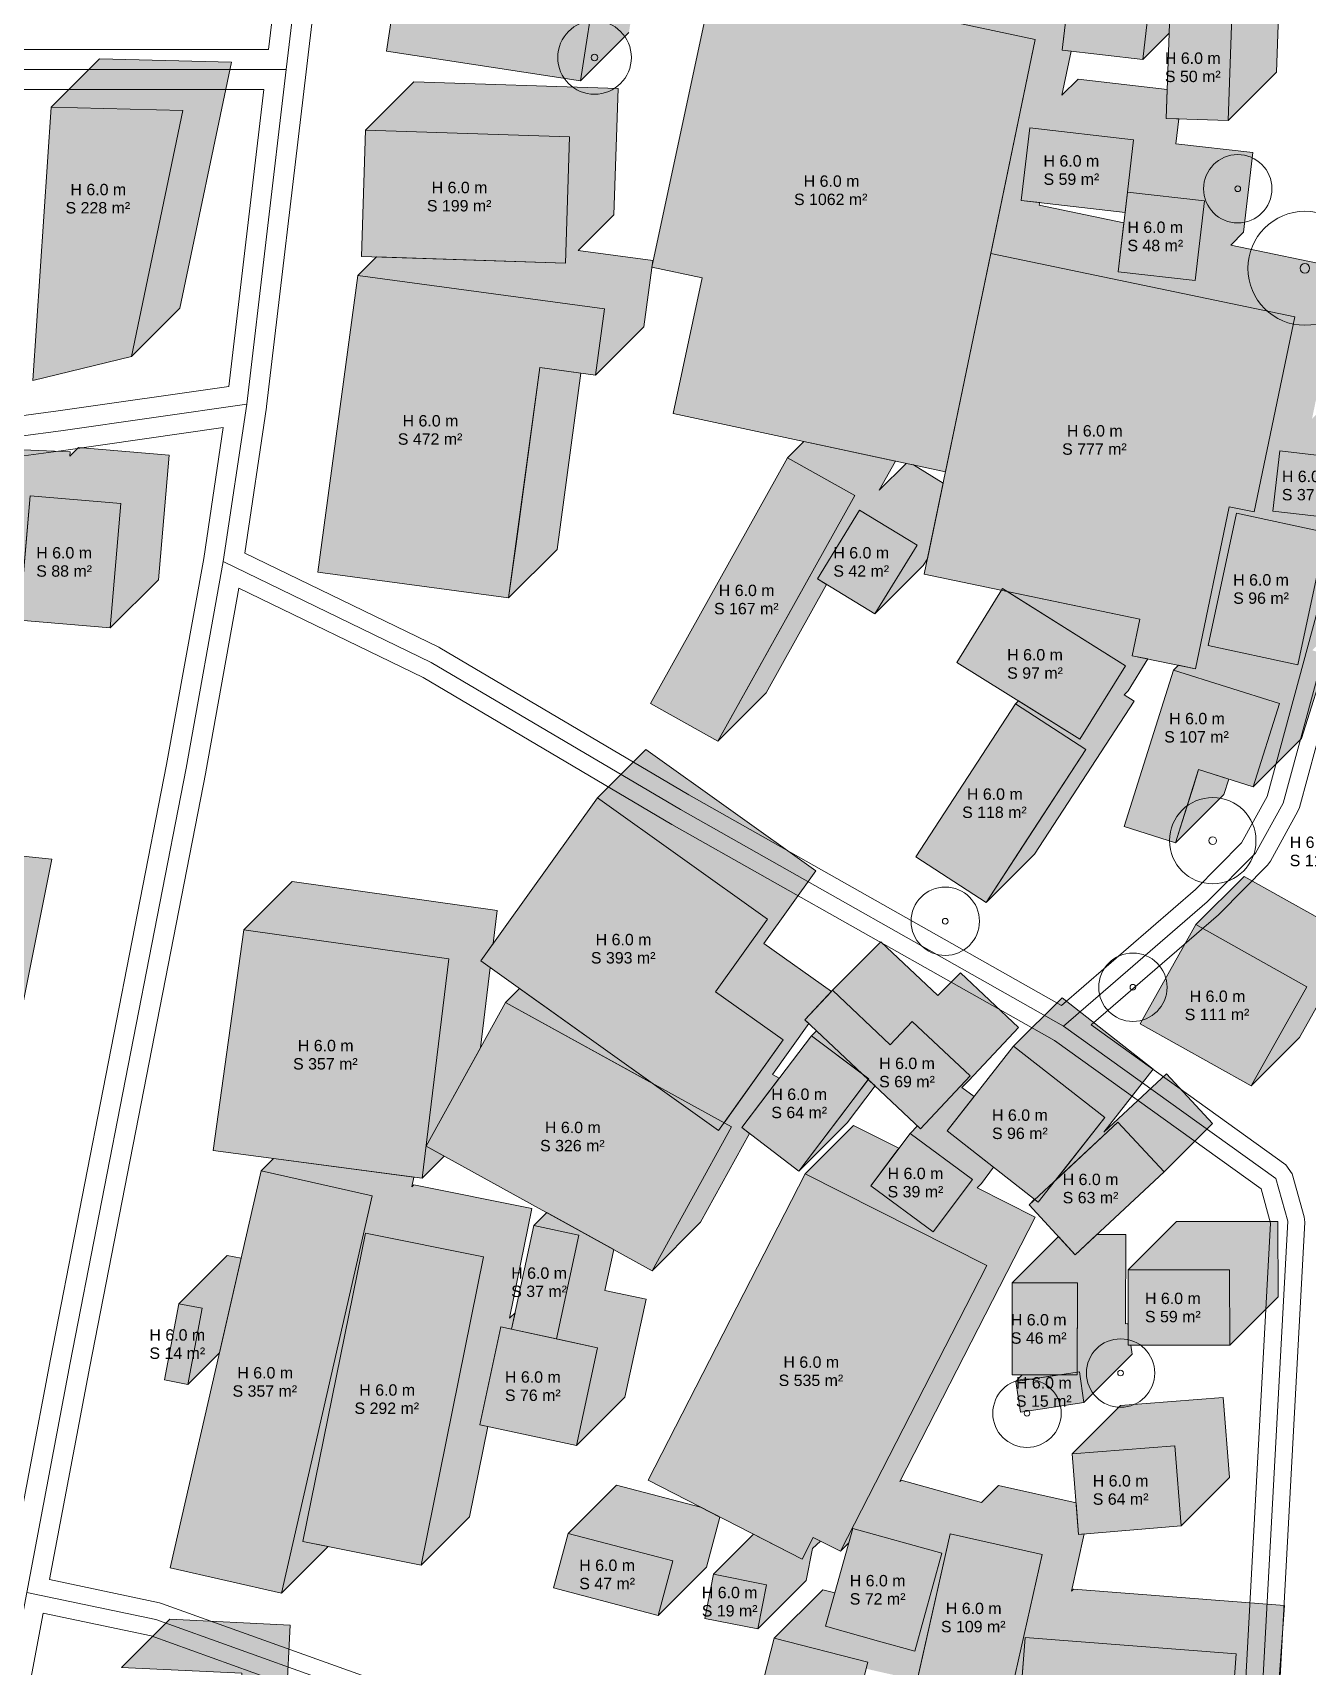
# Model space of a CAD drawing. Header units: metres. Extents: x -4 to 969, y -5 to 964.
# Drawn here: x 773.7 to 885.6, y 393.8 to 537.2 of the extents above; entities that cross this region are included whole.
import ezdxf

# ---------------------------------------------------------------- set-up
doc = ezdxf.new("R2010")
doc.units = ezdxf.units.M
doc.header["$MEASUREMENT"] = 0
for name, color, linetype, lineweight, true_color in [('TPX_BUILDING_AREAS_TEXT', 7, 'CONTINUOUS', 0, 0x000000), ('TPX_BUILDING_HEIGHTS_TEXT', 7, 'CONTINUOUS', 0, 0x000000), ('TPX_BUILDINGS', 7, 'CONTINUOUS', 0, 0x000000), ('TPX_BUILDINGS_HATCH', 7, 'CONTINUOUS', 0, 0xf0f0f0), ('TPX_BUILDINGS_SHADOWS_HATCH', 7, 'CONTINUOUS', 0, 0x000000), ('TPX_BUILDINGS_SHADOWS_OUTLINES', 7, 'CONTINUOUS', 0, 0x000000), ('TPX_ROADS_AXES', 7, 'CONTINUOUS', 0, 0x323232), ('TPX_ROADS_CONTOURS', 7, 'CONTINUOUS', 0, 0x646464), ('TPX_VEGETATION_TREES_INDIVIDUAL', 7, 'CONTINUOUS', 0, 0x136734)]:
    doc.layers.add(name, color=color, linetype=linetype, lineweight=lineweight, true_color=true_color)
doc.styles.add('TPX_TEXTE', font='arial.ttf')

# ---------------------------------------------------------------- blocks, each defined once
blk = doc.blocks.new('TREETR003_CR030')
at = {"layer": 'TPX_VEGETATION_TREES_INDIVIDUAL'}
for radius in [3, 0.25]:
    blk.add_circle((0, 0, 0.04), radius, dxfattribs=at)
blk = doc.blocks.new('TREETR003_CR038')
at = {"layer": 'TPX_VEGETATION_TREES_INDIVIDUAL'}
for radius in [3.79, 0.333]:
    blk.add_circle((0, 0, 0.04), radius, dxfattribs=at)
blk = doc.blocks.new('TREETR003_CR032')
at = {"layer": 'TPX_VEGETATION_TREES_INDIVIDUAL'}
for radius in [3.23, 0.292]:
    blk.add_circle((0, 0, 0.04), radius, dxfattribs=at)
blk = doc.blocks.new('TREETR004_CR050')
at = {"layer": 'TPX_VEGETATION_TREES_INDIVIDUAL'}
for radius in [5, 0.417]:
    blk.add_circle((0, 0, 0.04), radius, dxfattribs=at)

msp = doc.modelspace()

# ---------------------------------------------------------------- hatches: boundary and pattern name
at = {"layer": 'TPX_BUILDINGS_HATCH'}
for points in [[(865.16, 545.06), (864.07, 535.64), (871.13, 534.83), (872.22, 544.24), (865.16, 545.06)], [(806.12, 544.43), (804.77, 535.56), (821.81, 532.95), (823.16, 541.83), (806.12, 544.43)], [(833.62, 542.59), (828.06, 516.61), (832.47, 515.67), (829.93, 503.76), (853.81, 498.65), (861.7, 536.58), (833.62, 542.59)], [(873.49, 538.82), (873.17, 529.66), (878.61, 529.47), (878.93, 538.63), (873.49, 538.82)], [(775.35, 530.66), (773.74, 506.66), (782.42, 508.78), (786.92, 530.36), (775.35, 530.66)], [(802.95, 528.63), (802.59, 517.55), (820.48, 516.97), (820.84, 528.05), (802.95, 528.63)], [(861.21, 528.85), (860.47, 522.47), (869.58, 521.41), (870.32, 527.79), (861.21, 528.85)], [(869.79, 523.19), (868.98, 516.2), (875.72, 515.43), (876.53, 522.42), (869.79, 523.19)], [(857.79, 517.81), (851.94, 489.66), (870.87, 485.73), (870.21, 482.52), (875.76, 481.37), (878.71, 495.58), (880.91, 495.13), (884.48, 512.25), (857.79, 517.81)], [(802.27, 515.87), (798.76, 489.86), (815.49, 487.6), (818.23, 507.8), (823.12, 507.14), (823.9, 512.95), (802.27, 515.87)], [(883.14, 500.48), (882.54, 495.21), (889.46, 494.41), (890.07, 499.69), (883.14, 500.48)], [(839.97, 499.88), (827.94, 478.32), (833.84, 475.02), (845.88, 496.59), (839.97, 499.88)], [(773.52, 496.56), (772.58, 485.63), (780.54, 484.95), (781.47, 495.87), (773.52, 496.56)], [(846.28, 495.3), (842.59, 489.27), (847.63, 486.2), (851.32, 492.22), (846.28, 495.3)], [(879.34, 495.02), (876.85, 483.4), (884.73, 481.72), (887.23, 493.34), (879.34, 495.02)], [(858.81, 488.41), (854.8, 481.93), (865.62, 475.21), (869.6, 481.64), (858.81, 488.41)], [(873.81, 481.25), (869.49, 467.52), (874, 466.09), (876.03, 472.52), (880.82, 471.01), (883.12, 478.32), (873.81, 481.25)], [(859.97, 478.3), (851.21, 464.88), (857.38, 460.86), (866.14, 474.28), (859.97, 478.3)], [(823.28, 470.05), (813.06, 455.76), (833.9, 440.85), (839.58, 448.8), (833.65, 453.04), (838.19, 459.39), (823.28, 470.05)], [(875.78, 458.92), (870.9, 450.22), (880.65, 444.77), (885.52, 453.46), (875.78, 458.92)], [(792.26, 458.46), (789.56, 439.11), (807.91, 436.68), (810.24, 455.92), (792.26, 458.46)], [(843.92, 453.17), (841.48, 450.57), (851.62, 441.01), (855.99, 445.65), (850.9, 450.43), (848.98, 448.39), (843.92, 453.17)], [(815.21, 452.09), (808.27, 439.49), (828.09, 428.56), (835.04, 441.17), (815.21, 452.09)], [(842.06, 449.17), (835.94, 441.11), (840.94, 437.3), (847.1, 445.38), (842.06, 449.17)], [(859.8, 448.27), (853.97, 440.82), (861.96, 434.56), (867.79, 442), (859.8, 448.27)], [(868.95, 441.58), (861.15, 434.33), (865.2, 429.96), (873.01, 437.23), (868.95, 441.58)], [(850.71, 440.61), (847.26, 436), (852.73, 431.96), (856.18, 436.57), (850.71, 440.61)], [(793.78, 437.32), (785.81, 402.48), (795.56, 400.27), (803.53, 435.12), (793.78, 437.32)], [(841.51, 437.07), (827.73, 410.17), (841.24, 403.24), (842.22, 405.16), (844.6, 403.94), (857.45, 429.01), (841.51, 437.07)], [(802.93, 431.85), (797.44, 404.81), (807.81, 402.73), (813.29, 429.78), (802.93, 431.85)], [(817.7, 432.51), (815.75, 423.42), (819.69, 422.58), (821.64, 431.67), (817.7, 432.51)], [(869.85, 428.63), (869.84, 422.02), (878.76, 422.03), (878.75, 428.63), (869.85, 428.63)], [(865.39, 427.49), (859.66, 427.49), (859.67, 419.41), (865.38, 419.41), (865.39, 427.49)], [(786.56, 425.66), (785.3, 418.97), (787.35, 418.57), (788.61, 425.28), (786.56, 425.66)], [(814.82, 423.63), (812.98, 415.04), (821.45, 413.23), (823.3, 421.8), (814.82, 423.63)], [(865.57, 419.69), (859.98, 418.84), (860.4, 416.15), (865.97, 416.99), (865.57, 419.69)], [(873.95, 413.2), (864.93, 412.49), (865.49, 405.42), (874.51, 406.16), (873.95, 413.2)], [(845.69, 405.94), (843.29, 397.36), (847.93, 396.06), (851.12, 395.18), (853.5, 403.77), (845.69, 405.94)], [(820.71, 405.51), (819.43, 400.72), (828.61, 398.31), (829.89, 403.09), (820.71, 405.51)], [(854.24, 405.47), (851.33, 392.61), (859.41, 390.79), (862.31, 403.65), (854.24, 405.47)], [(833.47, 401.92), (832.7, 398.03), (837.37, 397.13), (838.13, 401), (833.47, 401.92)], [(838.8, 396.31), (835.87, 384.91), (844.08, 382.79), (847.01, 394.2), (838.8, 396.31)], [(860.8, 396.37), (860.28, 389.53), (878.81, 388.09), (879.33, 394.93), (860.8, 396.37)]]:
    msp.add_hatch(color=256, dxfattribs=at).paths.add_polyline_path(points)
at = {"layer": 'TPX_BUILDINGS_SHADOWS_HATCH'}
h = msp.add_hatch(color=256, dxfattribs=at)
h.paths.add_polyline_path([(807.39, 545.69), (806.12, 544.43), (823.16, 541.83), (821.81, 532.95), (826.05, 537.2), (827.1, 544.07), (819.77, 545.23), (820.76, 551.43), (834.32, 549.28), (833.34, 543.08), (834.69, 544.43), (835.43, 549.1), (839.95, 548.39), (838.97, 542.19), (839.74, 546.97), (846.84, 545.84), (847, 546.57), (856.37, 544.64), (855.07, 538.61), (845.72, 540.62), (845.82, 541.09), (838.97, 542.18), (834.45, 542.91), (834.54, 543.51), (833.62, 542.59), (861.7, 536.58), (857.79, 517.81), (884.48, 512.25), (880.91, 495.13), (878.71, 495.58), (875.76, 481.37), (874.25, 481.68), (873.81, 481.25), (883.12, 478.32), (880.82, 471.01), (885.06, 475.25), (887.36, 482.57), (886, 482.99), (888.97, 485.97), (891.15, 496.1), (893.7, 498.65), (894.31, 503.93), (887.39, 504.73), (885.98, 503.32), (888.72, 516.5), (878.85, 518.55), (879.96, 519.67), (880.78, 526.66), (874.03, 527.44), (874.28, 529.62), (873.17, 529.66), (873.26, 532.19), (865.45, 533.1), (864.04, 531.69), (864.84, 535.55), (864.07, 535.64), (864.35, 538.1), (861.19, 538.5), (861.86, 543.92), (864.98, 543.53), (865.16, 545.06), (872.22, 544.24), (871.13, 534.83), (873.43, 537.13), (873.49, 538.82), (878.93, 538.63), (878.61, 529.47), (882.85, 533.71), (883.17, 542.88), (877.73, 543.06), (875.59, 540.92), (876.47, 548.49), (869.4, 549.31), (868.01, 547.92), (866.11, 548.16), (864.32, 546.37), (864.72, 549.85), (861.21, 550.25), (859.98, 549.01), (851.24, 550.81), (850.59, 550.16), (843.98, 551.21), (843.97, 551.2), (844.19, 552.63), (839.67, 553.35), (838.32, 552), (838.56, 553.52), (825, 555.67), (823.03, 553.71), (823.14, 554.35), (812.66, 556.1), (808.41, 551.86), (818.9, 550.11), (817.76, 543.26), (807.27, 545.01), (807.39, 545.69)])
h.paths.add_polyline_path([(856.1, 538.48), (856.96, 546), (860.48, 545.6), (859.6, 538.08), (856.1, 538.48)], flags=16)
h.paths.add_polyline_path([(860.47, 522.47), (861.21, 528.85), (870.32, 527.79), (869.79, 523.19), (876.53, 522.42), (875.72, 515.43), (868.98, 516.2), (869.48, 520.5), (862.04, 522.05), (862.09, 522.28), (860.47, 522.47)], flags=16)
h.paths.add_polyline_path([(876.85, 483.4), (879.34, 495.02), (887.23, 493.34), (884.73, 481.72), (876.85, 483.4)], flags=16)
h.paths.add_polyline_path([(882.54, 495.21), (883.14, 500.48), (890.07, 499.69), (889.46, 494.41), (882.54, 495.21)], flags=16)
for points in [[(779.59, 534.9), (775.35, 530.66), (786.92, 530.36), (782.42, 508.78), (786.66, 513.02), (791.17, 534.6), (779.59, 534.9)], [(803.91, 517.51), (802.27, 515.87), (823.9, 512.95), (823.12, 507.14), (827.36, 511.38), (828.14, 517.19), (821.58, 518.07), (824.72, 521.21), (825.09, 532.3), (807.19, 532.88), (802.95, 528.63), (820.84, 528.05), (820.48, 516.97), (803.91, 517.51)], [(816.14, 492.33), (815.49, 487.6), (819.74, 491.84), (821.83, 507.31), (818.23, 507.8), (816.14, 492.33)], [(759.8, 498.43), (755.55, 494.19), (767.33, 495.58), (768.28, 487.47), (768.63, 496.35), (772.77, 496.18), (772.36, 485.82), (772.62, 486.08), (773.52, 496.56), (781.47, 495.87), (780.54, 484.95), (784.78, 489.19), (785.71, 500.12), (777.76, 500.8), (777, 500.04), (777.02, 500.42), (772.88, 500.59), (771.63, 499.34), (771.58, 499.82), (759.8, 498.43)], [(836.65, 480.06), (833.84, 475.02), (838.08, 479.27), (843.39, 488.78), (842.59, 489.27), (846.28, 495.3), (851.32, 492.22), (847.63, 486.2), (851.87, 490.44), (852.23, 491.02), (853.61, 497.66), (851, 499.26), (850.36, 499.39), (848, 497.03), (849.43, 499.59), (841.4, 501.31), (839.97, 499.88), (845.88, 496.59), (836.65, 480.06)], [(860.59, 465.78), (857.38, 460.86), (861.62, 465.1), (870.38, 478.53), (869.5, 479.1), (869.86, 479.45), (871.58, 482.24), (870.21, 482.52), (870.87, 485.73), (859.23, 488.15), (869.6, 481.64), (865.62, 475.21), (860.23, 478.56), (859.97, 478.3), (866.14, 474.28), (860.59, 465.78)], [(827.52, 474.29), (823.28, 470.05), (838.19, 459.39), (833.65, 453.04), (839.58, 448.8), (834.39, 441.53), (835.04, 441.17), (828.09, 428.56), (832.33, 432.81), (836.63, 440.59), (835.94, 441.11), (839.23, 445.44), (838.63, 445.77), (841.82, 450.25), (841.48, 450.57), (843.81, 453.05), (837.89, 457.28), (842.43, 463.63), (827.52, 474.29)], [(875.6, 471.17), (874, 466.09), (878.24, 470.33), (878.67, 471.69), (876.03, 472.52), (875.6, 471.17)], [(732.54, 440.88), (729.03, 437.36), (766.72, 428.23), (764.12, 417.43), (768.36, 421.68), (770.97, 432.48), (766.7, 433.51), (769.77, 436.59), (775.42, 464.66), (736.65, 468.68), (732.41, 464.44), (771.18, 460.41), (765.53, 432.34), (732.54, 440.88)], [(880.03, 463.16), (875.78, 458.92), (885.52, 453.46), (880.65, 444.77), (884.89, 449.01), (889.77, 457.7), (880.03, 463.16)], [(796.51, 462.7), (792.26, 458.46), (810.24, 455.92), (807.91, 436.68), (809.85, 438.62), (808.27, 439.49), (813.02, 448.11), (813.88, 455.17), (813.06, 455.76), (814.13, 457.26), (814.48, 460.17), (796.51, 462.7)], [(843.05, 400.56), (838.8, 396.31), (847.01, 394.2), (846.86, 393.63), (851.33, 392.62), (854.24, 405.47), (862.31, 403.65), (859.41, 390.79), (860.45, 391.84), (860.8, 396.37), (879.33, 394.93), (878.81, 388.09), (868.9, 388.86), (868.34, 388.3), (878.03, 387.26), (877.21, 379.77), (867.53, 380.82), (867.58, 381.3), (867.25, 381.33), (867.23, 383.48), (860.47, 383.43), (856.23, 379.19), (862.99, 379.23), (863, 377.09), (869.94, 376.36), (870.21, 379.74), (878.13, 379.12), (877.87, 375.7), (871.51, 376.2), (876.5, 375.68), (875.65, 367.5), (879.89, 371.75), (880.59, 378.42), (882.11, 379.95), (882.38, 383.36), (880.92, 383.48), (881.45, 384.01), (882.28, 391.5), (882.23, 391.51), (883.05, 392.33), (883.57, 399.17), (865.05, 400.61), (864.87, 400.43), (866, 405.47), (865.49, 405.42), (865.27, 408.18), (858.48, 409.71), (856.99, 408.22), (849.93, 410.19), (849.8, 410.06), (861.69, 433.25), (856.6, 435.83), (856.97, 436.2), (858.04, 437.63), (853.97, 440.82), (856.33, 443.84), (855.25, 444.64), (855.86, 445.26), (860.23, 449.89), (855.15, 454.68), (853.16, 452.69), (848.16, 457.41), (843.92, 453.17), (848.98, 448.39), (850.9, 450.43), (855.99, 445.65), (851.62, 441.01), (851.36, 441.26), (850.71, 440.61), (856.18, 436.57), (852.73, 431.96), (847.26, 436), (849.73, 439.3), (845.76, 441.31), (841.51, 437.07), (857.45, 429.01), (844.6, 403.94), (845.33, 404.67), (845.69, 405.94), (853.5, 403.77), (851.12, 395.18), (847.93, 396.06), (843.29, 397.36), (844.11, 400.28), (843.05, 400.56)], [(816.45, 453.33), (815.21, 452.09), (828.17, 444.95), (816.45, 453.33)], [(864.05, 452.51), (859.8, 448.27), (867.79, 442), (863.46, 436.47), (868.95, 441.58), (873.01, 437.23), (877.25, 441.47), (873.2, 445.83), (867.7, 440.72), (872.04, 446.24), (864.05, 452.51)], [(842.5, 449.61), (842.06, 449.17), (846.55, 445.79), (842.5, 449.61)], [(844.55, 442.03), (840.94, 437.3), (845.19, 441.54), (847.64, 444.77), (847.05, 445.32), (844.55, 442.03)], [(794.87, 438.41), (793.78, 437.32), (803.53, 435.12), (795.56, 400.27), (799.65, 404.37), (797.44, 404.81), (802.93, 431.85), (813.29, 429.78), (807.81, 402.73), (812.05, 406.97), (813.66, 414.9), (812.98, 415.04), (814.82, 423.63), (815.75, 423.43), (816.06, 424.87), (815.58, 424.39), (817.54, 434.02), (807.17, 436.1), (806.99, 435.91), (807.18, 436.77), (794.87, 438.41)], [(861.63, 434.82), (861.15, 434.33), (861.65, 434.8), (861.63, 434.82)], [(818.84, 433.66), (817.7, 432.51), (821.64, 431.67), (819.69, 422.58), (823.3, 421.8), (821.45, 413.23), (825.7, 417.47), (827.55, 426.05), (823.93, 426.82), (824.71, 430.43), (818.84, 433.66)], [(863.72, 431.55), (859.66, 427.49), (865.39, 427.49), (865.38, 419.66), (865.57, 419.69), (865.97, 416.99), (870.21, 421.24), (870.09, 422.02), (869.84, 422.02), (869.84, 423.71), (869.81, 423.93), (869.62, 423.9), (869.63, 431.73), (867.1, 431.73), (865.2, 429.96), (863.72, 431.55)], [(874.09, 432.87), (869.85, 428.63), (878.75, 428.63), (878.76, 422.03), (883, 426.27), (882.99, 432.87), (874.09, 432.87)], [(790.81, 429.9), (786.56, 425.66), (788.61, 425.28), (787.35, 418.57), (790.12, 421.35), (792.03, 429.67), (790.81, 429.9)], [(860.55, 419.41), (859.98, 418.84), (863.73, 419.41), (860.55, 419.41)], [(869.17, 416.73), (864.93, 412.49), (873.95, 413.2), (874.51, 406.16), (878.75, 410.4), (878.19, 417.44), (869.17, 416.73)], [(824.95, 409.75), (820.71, 405.51), (829.89, 403.09), (828.61, 398.31), (832.86, 402.55), (834.03, 406.94), (832.34, 407.8), (824.95, 409.75)], [(836.98, 405.43), (833.47, 401.92), (838.13, 401), (837.37, 397.13), (841.61, 401.37), (842.16, 404.17), (842.84, 404.84), (842.22, 405.16), (841.24, 403.24), (836.98, 405.43)], [(785.77, 397.97), (781.53, 393.73), (792.08, 393.23), (791.76, 386.83), (787.67, 387.03), (787.48, 383.23), (787.08, 383.25), (786.72, 382.89), (792.03, 381.88), (791.06, 376.73), (793.82, 376.22), (793.19, 372.89), (795.95, 375.65), (796.79, 380.7), (795.3, 380.97), (796.27, 386.13), (791.89, 386.95), (796.01, 391.07), (796.32, 397.47), (785.77, 397.97)]]:
    msp.add_hatch(color=256, dxfattribs=at).paths.add_polyline_path(points)

# ---------------------------------------------------------------- linework, layer by layer
at = {"layer": 'TPX_BUILDINGS', "elevation": 0.04}
for points in [[(865.16, 545.06), (864.07, 535.64), (871.13, 534.83), (872.22, 544.24)], [(806.12, 544.43), (804.77, 535.56), (821.81, 532.95), (823.16, 541.83)], [(833.62, 542.59), (828.06, 516.61), (832.47, 515.67), (829.93, 503.76), (853.81, 498.65), (861.7, 536.58)], [(873.49, 538.82), (873.17, 529.66), (878.61, 529.47), (878.93, 538.63)], [(775.35, 530.66), (773.74, 506.66), (782.42, 508.78), (786.92, 530.36)], [(802.95, 528.63), (802.59, 517.55), (820.48, 516.97), (820.84, 528.05)], [(861.21, 528.85), (860.47, 522.47), (869.58, 521.41), (870.32, 527.79)], [(869.79, 523.19), (868.98, 516.2), (875.72, 515.43), (876.53, 522.42)], [(857.79, 517.81), (851.94, 489.66), (870.87, 485.73), (870.21, 482.52), (875.76, 481.37), (878.71, 495.58), (880.91, 495.13), (884.48, 512.25)], [(802.27, 515.87), (798.76, 489.86), (815.49, 487.6), (818.23, 507.8), (823.12, 507.14), (823.9, 512.95)], [(883.14, 500.48), (882.54, 495.21), (889.46, 494.41), (890.07, 499.69)], [(839.97, 499.88), (827.94, 478.32), (833.84, 475.02), (845.88, 496.59)], [(773.52, 496.56), (772.58, 485.63), (780.54, 484.95), (781.47, 495.87)], [(846.28, 495.3), (842.59, 489.27), (847.63, 486.2), (851.32, 492.22)], [(879.34, 495.02), (876.85, 483.4), (884.73, 481.72), (887.23, 493.34)], [(858.81, 488.41), (854.8, 481.93), (865.62, 475.21), (869.6, 481.64)], [(873.81, 481.25), (869.49, 467.52), (874, 466.09), (876.03, 472.52), (880.82, 471.01), (883.12, 478.32)], [(859.97, 478.3), (851.21, 464.88), (857.38, 460.86), (866.14, 474.28)], [(823.28, 470.05), (813.06, 455.76), (833.9, 440.85), (839.58, 448.8), (833.65, 453.04), (838.19, 459.39)], [(875.78, 458.92), (870.9, 450.22), (880.65, 444.77), (885.52, 453.46)], [(792.26, 458.46), (789.56, 439.11), (807.91, 436.68), (810.24, 455.92)], [(843.92, 453.17), (841.48, 450.57), (851.62, 441.01), (855.99, 445.65), (850.9, 450.43), (848.98, 448.39)], [(815.21, 452.09), (808.27, 439.49), (828.09, 428.56), (835.04, 441.17)], [(842.06, 449.17), (835.94, 441.11), (840.94, 437.3), (847.1, 445.38)], [(859.8, 448.27), (853.97, 440.82), (861.96, 434.56), (867.79, 442)], [(868.95, 441.58), (861.15, 434.33), (865.2, 429.96), (873.01, 437.23)], [(850.71, 440.61), (847.26, 436), (852.73, 431.96), (856.18, 436.57)], [(793.78, 437.32), (785.81, 402.48), (795.56, 400.27), (803.53, 435.12)], [(841.51, 437.07), (827.73, 410.17), (841.24, 403.24), (842.22, 405.16), (844.6, 403.94), (857.45, 429.01)], [(802.93, 431.85), (797.44, 404.81), (807.81, 402.73), (813.29, 429.78)], [(817.7, 432.51), (815.75, 423.42), (819.69, 422.58), (821.64, 431.67)], [(869.85, 428.63), (869.84, 422.02), (878.76, 422.03), (878.75, 428.63)], [(865.39, 427.49), (859.66, 427.49), (859.67, 419.41), (865.38, 419.41)], [(786.56, 425.66), (785.3, 418.97), (787.35, 418.57), (788.61, 425.28)], [(814.82, 423.63), (812.98, 415.04), (821.45, 413.23), (823.3, 421.8)], [(865.57, 419.69), (859.98, 418.84), (860.4, 416.15), (865.97, 416.99)], [(873.95, 413.2), (864.93, 412.49), (865.49, 405.42), (874.51, 406.16)], [(845.69, 405.94), (843.29, 397.36), (847.93, 396.06), (851.12, 395.18), (853.5, 403.77)], [(820.71, 405.51), (819.43, 400.72), (828.61, 398.31), (829.89, 403.09)], [(854.24, 405.47), (851.33, 392.61), (859.41, 390.79), (862.31, 403.65)], [(833.47, 401.92), (832.7, 398.03), (837.37, 397.13), (838.13, 401)], [(838.8, 396.31), (835.87, 384.91), (844.08, 382.79), (847.01, 394.2)], [(860.8, 396.37), (860.28, 389.53), (878.81, 388.09), (879.33, 394.93)]]:
    msp.add_lwpolyline(points, close=True, dxfattribs=at)
at = {"layer": 'TPX_BUILDINGS_SHADOWS_OUTLINES', "elevation": 0.04}
for points in [[(872.22, 544.24), (871.13, 534.83), (873.43, 537.13), (873.49, 538.82)], [(833.62, 542.59), (861.7, 536.58), (857.79, 517.81), (884.48, 512.25), (880.91, 495.13), (878.71, 495.58), (875.76, 481.37), (874.25, 481.68), (873.81, 481.25), (883.12, 478.32), (880.82, 471.01), (885.06, 475.25), (887.36, 482.57)], [(878.93, 538.63), (878.61, 529.47), (882.85, 533.71), (883.17, 542.88)], [(823.16, 541.83), (821.81, 532.95), (826.05, 537.2)], [(888.72, 516.5), (878.85, 518.55), (879.96, 519.67), (880.78, 526.66), (874.03, 527.44), (874.28, 529.62), (873.17, 529.66), (873.26, 532.19), (865.45, 533.1), (864.04, 531.69), (864.84, 535.55), (864.07, 535.64), (864.35, 538.1)], [(883.05, 392.33), (883.57, 399.17), (865.05, 400.61), (864.87, 400.43), (866, 405.47), (865.49, 405.42), (865.27, 408.18), (858.48, 409.71), (856.99, 408.22), (849.93, 410.19), (849.8, 410.06), (861.69, 433.25), (856.6, 435.83), (856.97, 436.2), (858.04, 437.63), (853.97, 440.82), (856.33, 443.84), (855.25, 444.64), (855.86, 445.26), (860.23, 449.89), (855.15, 454.68), (853.16, 452.69), (848.16, 457.41), (843.92, 453.17), (848.98, 448.39), (850.9, 450.43), (855.99, 445.65), (851.62, 441.01), (851.36, 441.26), (850.71, 440.61), (856.18, 436.57), (852.73, 431.96), (847.26, 436), (849.73, 439.3), (845.76, 441.31), (841.51, 437.07), (857.45, 429.01), (844.6, 403.94), (845.33, 404.67), (845.69, 405.94), (853.5, 403.77), (851.12, 395.18), (847.93, 396.06), (843.29, 397.36), (844.11, 400.28), (843.05, 400.56), (838.8, 396.31), (847.01, 394.2), (846.86, 393.63)], [(851.33, 392.62), (854.24, 405.47), (862.31, 403.65), (859.41, 390.79)], [(860.45, 391.84), (860.8, 396.37), (879.33, 394.93), (878.81, 388.09)]]:
    msp.add_lwpolyline(points, dxfattribs=at)
for points in [[(779.59, 534.9), (775.35, 530.66), (786.92, 530.36), (782.42, 508.78), (786.66, 513.02), (791.17, 534.6)], [(803.91, 517.51), (802.27, 515.87), (823.9, 512.95), (823.12, 507.14), (827.36, 511.38), (828.14, 517.19), (821.58, 518.07), (824.72, 521.21), (825.09, 532.3), (807.19, 532.88), (802.95, 528.63), (820.84, 528.05), (820.48, 516.97)], [(860.47, 522.47), (861.21, 528.85), (870.32, 527.79), (869.79, 523.19), (876.53, 522.42), (875.72, 515.43), (868.98, 516.2), (869.48, 520.5), (862.04, 522.05), (862.09, 522.28)], [(816.14, 492.33), (815.49, 487.6), (819.74, 491.84), (821.83, 507.31), (818.23, 507.8)], [(759.8, 498.43), (755.55, 494.19), (767.33, 495.58), (768.28, 487.47), (768.63, 496.35), (772.77, 496.18), (772.36, 485.82), (772.62, 486.08), (773.52, 496.56), (781.47, 495.87), (780.54, 484.95), (784.78, 489.19), (785.71, 500.12), (777.76, 500.8), (777, 500.04), (777.02, 500.42), (772.88, 500.59), (771.63, 499.34), (771.58, 499.82)], [(836.65, 480.06), (833.84, 475.02), (838.08, 479.27), (843.39, 488.78), (842.59, 489.27), (846.28, 495.3), (851.32, 492.22), (847.63, 486.2), (851.87, 490.44), (852.23, 491.02), (853.61, 497.66), (851, 499.26), (850.36, 499.39), (848, 497.03), (849.43, 499.59), (841.4, 501.31), (839.97, 499.88), (845.88, 496.59)], [(882.54, 495.21), (883.14, 500.48), (890.07, 499.69), (889.46, 494.41)], [(876.85, 483.4), (879.34, 495.02), (887.23, 493.34), (884.73, 481.72)], [(860.59, 465.78), (857.38, 460.86), (861.62, 465.1), (870.38, 478.53), (869.5, 479.1), (869.86, 479.45), (871.58, 482.24), (870.21, 482.52), (870.87, 485.73), (859.23, 488.15), (869.6, 481.64), (865.62, 475.21), (860.23, 478.56), (859.97, 478.3), (866.14, 474.28)], [(827.52, 474.29), (823.28, 470.05), (838.19, 459.39), (833.65, 453.04), (839.58, 448.8), (834.39, 441.53), (835.04, 441.17), (828.09, 428.56), (832.33, 432.81), (836.63, 440.59), (835.94, 441.11), (839.23, 445.44), (838.63, 445.77), (841.82, 450.25), (841.48, 450.57), (843.81, 453.05), (837.89, 457.28), (842.43, 463.63)], [(875.6, 471.17), (874, 466.09), (878.24, 470.33), (878.67, 471.69), (876.03, 472.52)], [(732.54, 440.88), (729.03, 437.36), (766.72, 428.23), (764.12, 417.43), (768.36, 421.68), (770.97, 432.48), (766.7, 433.51), (769.77, 436.59), (775.42, 464.66), (736.65, 468.68), (732.41, 464.44), (771.18, 460.41), (765.53, 432.34)], [(880.03, 463.16), (875.78, 458.92), (885.52, 453.46), (880.65, 444.77), (884.89, 449.01), (889.77, 457.7)], [(796.51, 462.7), (792.26, 458.46), (810.24, 455.92), (807.91, 436.68), (809.85, 438.62), (808.27, 439.49), (813.02, 448.11), (813.88, 455.17), (813.06, 455.76), (814.13, 457.26), (814.48, 460.17)], [(816.45, 453.33), (815.21, 452.09), (828.17, 444.95)], [(864.05, 452.51), (859.8, 448.27), (867.79, 442), (863.46, 436.47), (868.95, 441.58), (873.01, 437.23), (877.25, 441.47), (873.2, 445.83), (867.7, 440.72), (872.04, 446.24)], [(842.5, 449.61), (842.06, 449.17), (846.55, 445.79)], [(844.55, 442.03), (840.94, 437.3), (845.19, 441.54), (847.64, 444.77), (847.05, 445.32)], [(794.87, 438.41), (793.78, 437.32), (803.53, 435.12), (795.56, 400.27), (799.65, 404.37), (797.44, 404.81), (802.93, 431.85), (813.29, 429.78), (807.81, 402.73), (812.05, 406.97), (813.66, 414.9), (812.98, 415.04), (814.82, 423.63), (815.75, 423.43), (816.06, 424.87), (815.58, 424.39), (817.54, 434.02), (807.17, 436.1), (806.99, 435.91), (807.18, 436.77)], [(861.63, 434.82), (861.15, 434.33), (861.65, 434.8)], [(818.84, 433.66), (817.7, 432.51), (821.64, 431.67), (819.69, 422.58), (823.3, 421.8), (821.45, 413.23), (825.7, 417.47), (827.55, 426.05), (823.93, 426.82), (824.71, 430.43)], [(863.72, 431.55), (859.66, 427.49), (865.39, 427.49), (865.38, 419.66), (865.57, 419.69), (865.97, 416.99), (870.21, 421.24), (870.09, 422.02), (869.84, 422.02), (869.84, 423.71), (869.81, 423.93), (869.62, 423.9), (869.63, 431.73), (867.1, 431.73), (865.2, 429.96)], [(874.09, 432.87), (869.85, 428.63), (878.75, 428.63), (878.76, 422.03), (883, 426.27), (882.99, 432.87)], [(790.81, 429.9), (786.56, 425.66), (788.61, 425.28), (787.35, 418.57), (790.12, 421.35), (792.03, 429.67)], [(860.55, 419.41), (859.98, 418.84), (863.73, 419.41)], [(869.17, 416.73), (864.93, 412.49), (873.95, 413.2), (874.51, 406.16), (878.75, 410.4), (878.19, 417.44)], [(824.95, 409.75), (820.71, 405.51), (829.89, 403.09), (828.61, 398.31), (832.86, 402.55), (834.03, 406.94), (832.34, 407.8)], [(836.98, 405.43), (833.47, 401.92), (838.13, 401), (837.37, 397.13), (841.61, 401.37), (842.16, 404.17), (842.84, 404.84), (842.22, 405.16), (841.24, 403.24)], [(785.77, 397.97), (781.53, 393.73), (792.08, 393.23), (791.76, 386.83), (787.67, 387.03), (787.48, 383.23), (787.08, 383.25), (786.72, 382.89), (792.03, 381.88), (791.06, 376.73), (793.82, 376.22), (793.19, 372.89), (795.95, 375.65), (796.79, 380.7), (795.3, 380.97), (796.27, 386.13), (791.89, 386.95), (796.01, 391.07), (796.32, 397.47)]]:
    msp.add_lwpolyline(points, close=True, dxfattribs=at)
at = {"layer": 'TPX_ROADS_AXES', "elevation": 0.03}
for points in [[(795.99, 533.95), (797.91, 550.11), (799.13, 559.99), (800.56, 568.46), (803.14, 586.72), (807.32, 621.53), (810.09, 645.92)], [(795.99, 533.95), (650.11, 533.96)], [(792.53, 504.6), (795.99, 533.95)], [(652.84, 474.81), (666.9, 478.23), (765.55, 500.85), (776.21, 502.26), (792.53, 504.6)], [(790.46, 490.77), (792.53, 504.6)], [(864.18, 450.02), (876.78, 460.91), (881.01, 465.2), (883.43, 469.59), (891.07, 497.7), (934.68, 494.47), (963.7, 491.42), (966.9, 491.1)], [(765.1, 357.2), (773.22, 400.33), (777.02, 420.47), (787.21, 472.65), (790.46, 490.77)], [(790.46, 490.77), (808.71, 481.92), (830.56, 469.01), (864.18, 450.02)], [(864.18, 450.02), (882.8, 436.65), (883.85, 432.89), (879.55, 353.67)], [(806.05, 390.22), (784.54, 397.95), (773.22, 400.33)]]:
    msp.add_lwpolyline(points, dxfattribs=at)
at = {"layer": 'TPX_ROADS_CONTOURS', "elevation": 0.03}
for points in [[(796.17, 550.32), (794.44, 535.7), (650.11, 535.71), (508.7, 536.83), (466.99, 541.68)], [(889.54, 497.8), (882.03, 470.16), (879.8, 466.11), (875.76, 462.01), (864, 451.84), (831.31, 470.31), (809.47, 483.21), (809.36, 483.27), (792.35, 491.52), (794.26, 504.34), (794.26, 504.39), (797.73, 533.75), (799.64, 549.9)], [(765.87, 499.12), (776.45, 500.53), (790.45, 502.53), (788.74, 491.05), (785.49, 472.97), (775.3, 420.8), (771.5, 400.66)], [(881.05, 353.59), (885.35, 432.81), (885.3, 433.29), (884.24, 437.05), (883.67, 437.86), (866.6, 450.13), (877.77, 459.78), (877.85, 459.86), (882.08, 464.15), (882.32, 464.48), (884.74, 468.87), (884.88, 469.2), (892.19, 496.11)]]:
    msp.add_lwpolyline(points, dxfattribs=at)
for points in [[(651.69, 532.21), (794.02, 532.2), (790.95, 506.14), (775.97, 503.99), (765.32, 502.58), (765.16, 502.55), (666.51, 479.94), (654.24, 476.95)], [(775.21, 401.45), (778.74, 420.14), (788.92, 472.31), (788.93, 472.34), (791.82, 488.44), (808, 480.6), (829.8, 467.72), (829.82, 467.7), (863.37, 448.75), (881.5, 435.73), (882.34, 432.72), (878.15, 355.55), (858.05, 360.35), (853.42, 362.62), (847.72, 366.29), (834.63, 378.28), (834.49, 378.39), (829.42, 382.02), (829.32, 382.09), (819.53, 387.97), (819.16, 388.13), (806.5, 391.65), (785.05, 399.36), (784.85, 399.42)], [(767.06, 358.17), (774.65, 398.5), (784.13, 396.51), (805.54, 388.81), (805.6, 388.81), (805.64, 388.77), (818.16, 385.29), (827.72, 379.55), (832.67, 376), (845.79, 363.99), (845.99, 363.84), (851.87, 360.05), (852.02, 359.97), (856.88, 357.58), (857.19, 357.47), (877.96, 352.51), (876.27, 330.71), (844.23, 327.77), (822.31, 340.99), (821.97, 341.14)]]:
    msp.add_lwpolyline(points, close=True, dxfattribs=at)

# ---------------------------------------------------------------- block references
at = {"layer": 'TPX_VEGETATION_TREES_INDIVIDUAL'}
for name, p in [('TREETR003_CR032', (823.03, 535.01, 0.04)), ('TREETR003_CR030', (879.46, 523.49, 0.04)), ('TREETR004_CR050', (885.35, 516.51, 0.04)), ('TREETR003_CR038', (877.27, 466.29, 0.04)), ('TREETR003_CR030', (853.8, 459.22, 0.04)), ('TREETR003_CR030', (870.26, 453.43, 0.04)), ('TREETR003_CR030', (869.18, 419.58, 0.04)), ('TREETR003_CR030', (860.97, 416.05, 0.04))]:
    msp.add_blockref(name, p, dxfattribs=at)

# ---------------------------------------------------------------- texts
at = {"layer": 'TPX_BUILDING_AREAS_TEXT', "style": 'TPX_TEXTE'}
for s, p in [('S 50 m²', (873.07, 532.85, 0.05)), ('S 59 m²', (862.42, 523.83, 0.05)), ('S 228 m²', (776.62, 521.32, 0.05)), ('S 199 m²', (808.32, 521.5, 0.05)), ('S 1062 m²', (840.53, 522.06, 0.05)), ('S 48 m²', (869.78, 518.01, 0.05)), ('S 472 m²', (805.77, 501.03, 0.05)), ('S 777 m²', (864.05, 500.15, 0.05)), ('S 37 m²', (883.33, 496.15, 0.05)), ('S 88 m²', (774.05, 489.45, 0.05)), ('S 42 m²', (843.98, 489.45, 0.05)), ('S 96 m²', (879.06, 487.07, 0.05)), ('S 167 m²', (833.51, 486.15, 0.05)), ('S 97 m²', (859.23, 480.5, 0.05)), ('S 107 m²', (873.01, 474.9, 0.05)), ('S 118 m²', (855.28, 468.28, 0.05)), ('S 11 m²', (884.02, 464.05, 0.05)), ('S 393 m²', (822.71, 455.51, 0.05)), ('S 111 m²', (874.81, 450.54, 0.05)), ('S 357 m²', (796.58, 446.21, 0.05)), ('S 69 m²', (848, 444.65, 0.05)), ('S 64 m²', (838.54, 441.94, 0.05)), ('S 96 m²', (857.9, 440.11, 0.05)), ('S 326 m²', (818.25, 439.03, 0.05)), ('S 39 m²', (848.74, 434.99, 0.05)), ('S 63 m²', (864.1, 434.47, 0.05)), ('S 37 m²', (815.72, 426.25, 0.05)), ('S 59 m²', (871.32, 424.03, 0.05)), ('S 46 m²', (859.55, 422.15, 0.05)), ('S 14 m²', (783.98, 420.82, 0.05)), ('S 535 m²', (839.18, 418.44, 0.05)), ('S 357 m²', (791.27, 417.5, 0.05)), ('S 76 m²', (815.17, 417.13, 0.05)), ('S 15 m²', (860, 416.62, 0.05)), ('S 292 m²', (801.97, 415.99, 0.05)), ('S 64 m²', (866.74, 408.02, 0.05)), ('S 47 m²', (821.69, 400.61, 0.05)), ('S 72 m²', (845.42, 399.26, 0.05)), ('S 19 m²', (832.44, 398.22, 0.05)), ('S 109 m²', (853.42, 396.83, 0.05))]:
    msp.add_text(s, height=1, dxfattribs=at).set_placement(p)
at = {"layer": 'TPX_BUILDING_HEIGHTS_TEXT', "style": 'TPX_TEXTE'}
for p in [(873.07, 534.45, 0.05), (862.42, 525.43, 0.05), (841.38, 523.66, 0.05), (777.05, 522.92, 0.05), (808.74, 523.1, 0.05), (869.78, 519.61, 0.05), (806.19, 502.63, 0.05), (864.47, 501.75, 0.05), (883.33, 497.75, 0.05), (774.05, 491.05, 0.05), (843.98, 491.05, 0.05), (879.06, 488.67, 0.05), (833.93, 487.75, 0.05), (859.23, 482.1, 0.05), (873.44, 476.5, 0.05), (855.7, 469.88, 0.05), (884.02, 465.65, 0.05), (823.13, 457.11, 0.05), (875.24, 452.14, 0.05), (797, 447.81, 0.05), (848, 446.25, 0.05), (838.54, 443.54, 0.05), (818.68, 440.63, 0.05), (857.9, 441.71, 0.05), (848.74, 436.59, 0.05), (864.1, 436.07, 0.05), (815.72, 427.85, 0.05), (871.32, 425.63, 0.05), (859.55, 423.75, 0.05), (783.98, 422.42, 0.05), (791.69, 419.1, 0.05), (839.6, 420.04, 0.05), (802.39, 417.59, 0.05), (815.17, 418.73, 0.05), (860, 418.22, 0.05), (866.74, 409.62, 0.05), (821.69, 402.21, 0.05), (845.42, 400.86, 0.05), (832.44, 399.82, 0.05), (853.85, 398.43, 0.05)]:
    msp.add_text('H 6.0 m', height=1, dxfattribs=at).set_placement(p)

doc.saveas('drawing.dxf')
